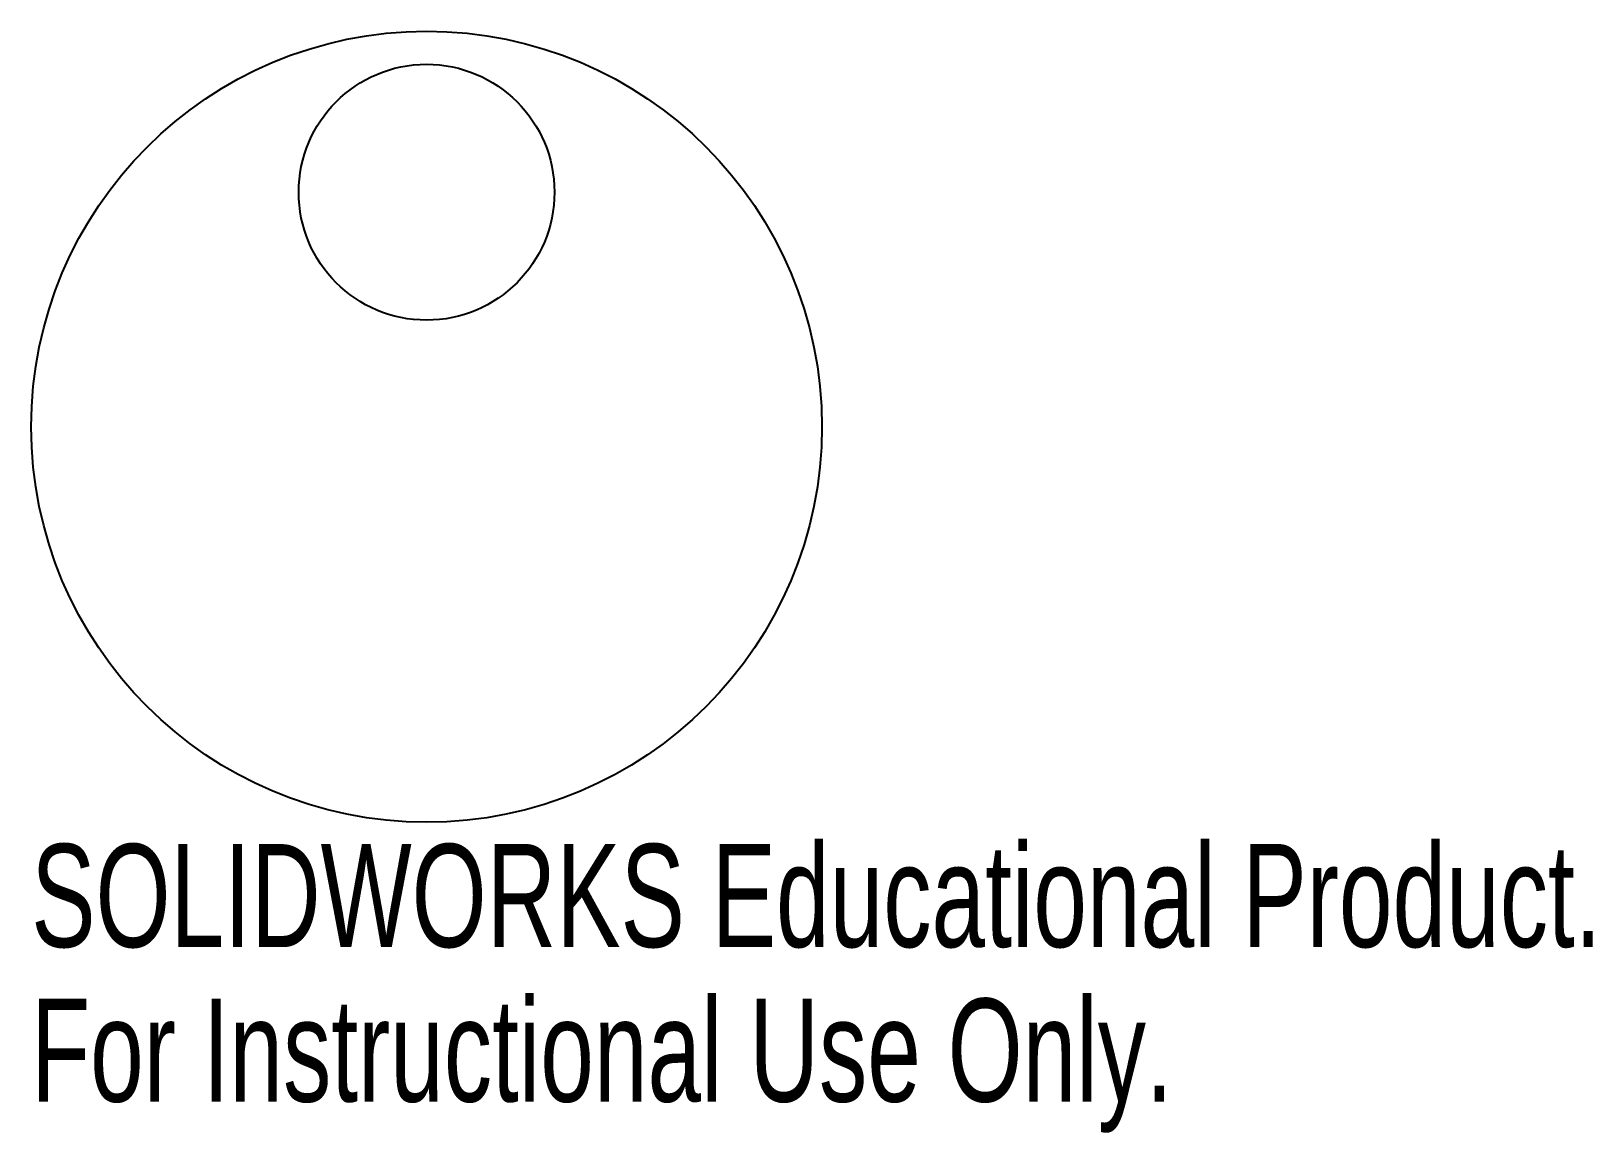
# Paper-space layout '_Front' of a CAD drawing. Header units: millimetres. Extents: x -18.6 to 54.7, y -33.1 to 18.6.
import ezdxf

# ---------------------------------------------------------------- set-up
doc = ezdxf.new("R2010")
doc.units = ezdxf.units.MM
doc.styles.add('SLDTEXTSTYLE0', font='TXT', dxfattribs={"width": 0.7})

psp = doc.layouts.new('_Front')

# ---------------------------------------------------------------- linework, layer by layer
at = {"color": 7, "linetype": 'Continuous', "lineweight": 25}
for centre, radius in [((0, 0), 18.55), ((0, 11), 6)]:
    psp.add_circle(centre, radius, dxfattribs=at)

# ---------------------------------------------------------------- texts
at = {"color": 7, "linetype": 'Continuous', "char_height": 4.83362, "attachment_point": 1, "style": 'SLDTEXTSTYLE0'}
for s, insert in [('SOLIDWORKS Educational Product.', (-18.55, -19.57)), ('For Instructional Use Only.', (-18.55, -26.82))]:
    psp.add_mtext(s, dxfattribs=dict(at, insert=insert))

doc.saveas('drawing.dxf')
